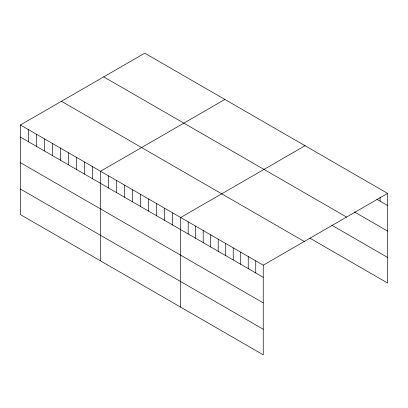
<?xml version="1.0" encoding="UTF-8"?>
<svg xmlns="http://www.w3.org/2000/svg" width="408" height="408" viewBox="0 0 408 408"><rect width="100%" height="100%" fill="white"/><g stroke="black" fill="none" stroke-linecap="round" stroke-linejoin="round"><path stroke-width="0.61" d="M20.4 124.976L263.247 265.18L263.247 354.822L20.4 214.613L20.4 124.976L144.753 53.178L387.6 193.387L387.6 283.025L309.856 238.144M224.895 99.445L100.541 171.243L100.541 260.885M305.031 145.717L180.678 217.51L180.678 307.153M263.247 265.18L387.6 193.387M376.875 199.308L387.6 205.499M354.358 211.89L387.6 231.081M103.719 76.872L346.565 217.076M331.842 225.247L387.6 257.443M61.435 101.281L304.281 241.49M20.4 137.088L263.247 277.292M20.4 162.67L263.247 302.879M20.4 189.031L263.247 329.236M380.093 197.339L380.093 201.164M255.739 260.845L255.739 272.957M248.232 256.515L248.232 268.627M240.73 252.18L240.73 264.292M233.223 247.845L233.223 259.957M225.716 243.51L225.716 255.622M218.209 239.18L218.209 251.292M210.701 234.845L210.701 246.957M203.199 230.51L203.199 242.622M195.692 226.175L195.692 238.287M188.185 221.845L188.185 233.957M172.666 212.884L172.666 224.997M164.648 208.259L164.648 220.366M156.636 203.628L156.636 215.74M148.624 199.002L148.624 211.114M140.607 194.376L140.607 206.489M132.595 189.751L132.595 201.863M124.583 185.12L124.583 197.232M116.566 180.494L116.566 192.607M108.553 175.868L108.553 187.981M92.524 166.617L92.524 178.73M84.512 161.986L84.512 174.099M76.5 157.361L76.5 169.473M68.483 152.735L68.483 164.847M60.471 148.109L60.471 160.222M52.453 143.483L52.453 155.591M44.441 138.853L44.441 150.965M36.429 134.227L36.429 146.339M28.412 129.601L28.412 141.714"/></g></svg>
